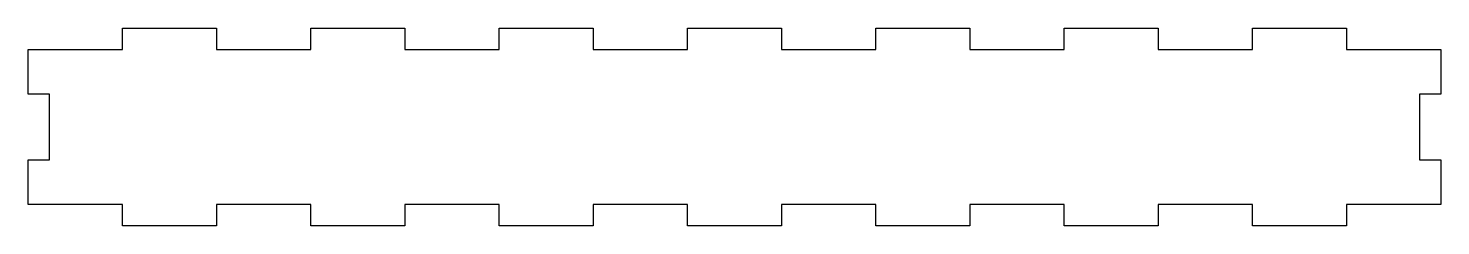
# Model space of a CAD drawing. Header units: millimetres. Extents: x -200 to 0, y 0 to 28.
import ezdxf

# ---------------------------------------------------------------- set-up
doc = ezdxf.new("R2010")
doc.units = ezdxf.units.MM
doc.layers.get('0').update_dxf_attribs({"linetype": 'CONTINUOUS'})

msp = doc.modelspace()

# ---------------------------------------------------------------- linework, layer by layer
msp.add_lwpolyline([(-186.67, 3), (-200, 3), (-200, 9.33), (-197, 9.33), (-197, 18.67), (-200, 18.67), (-200, 25), (-186.67, 25), (-186.67, 28), (-173.33, 28), (-173.33, 25), (-160, 25), (-160, 28), (-146.67, 28), (-146.67, 25), (-133.33, 25), (-133.33, 28), (-120, 28), (-120, 25), (-106.67, 25), (-106.67, 28), (-93.33, 28), (-93.33, 25), (-80, 25), (-80, 28), (-66.67, 28), (-66.67, 25), (-53.33, 25), (-53.33, 28), (-40, 28), (-40, 25), (-26.67, 25), (-26.67, 28), (-13.33, 28), (-13.33, 25), (0, 25), (0, 18.67), (-3, 18.67), (-3, 9.33), (0, 9.33), (0, 3), (-13.33, 3), (-13.33, 0), (-26.67, 0), (-26.67, 3), (-40, 3), (-40, 0), (-53.33, 0), (-53.33, 3), (-66.67, 3), (-66.67, 0), (-80, 0), (-80, 3), (-93.33, 3), (-93.33, 0), (-106.67, 0), (-106.67, 3), (-120, 3), (-120, 0), (-133.33, 0), (-133.33, 3), (-146.67, 3), (-146.67, 0), (-160, 0), (-160, 3), (-173.33, 3), (-173.33, 0), (-186.67, 0)], close=True)

doc.saveas('drawing.dxf')
